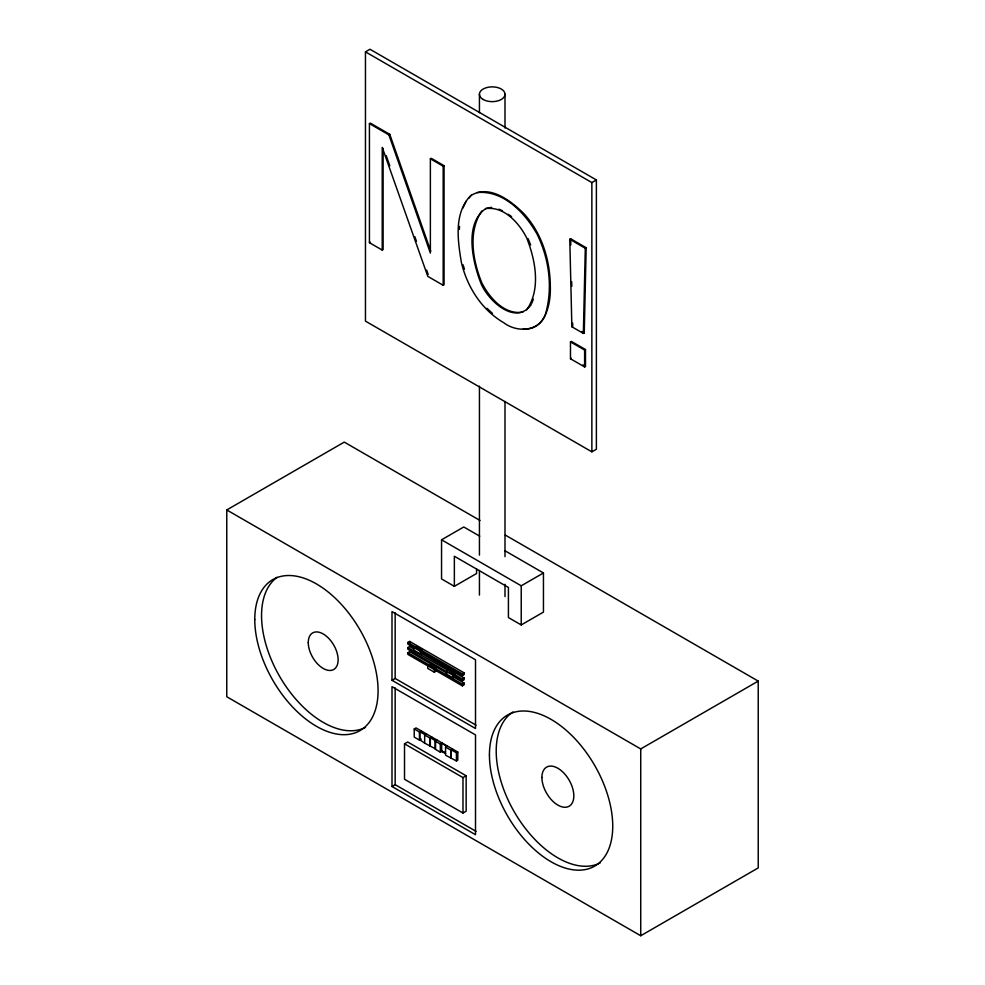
<?xml version="1.0" encoding="UTF-8"?>
<svg xmlns="http://www.w3.org/2000/svg" width="985" height="985" viewBox="0 0 985 985"><rect width="100%" height="100%" fill="white"/><g stroke="black" fill="none" stroke-linecap="round" stroke-linejoin="round"><path stroke-width="1.48" d="M583.354 333.41L585.299 248.245L586.173 247.74L570.66 238.776L569.786 239.281L571.866 326.774L583.354 333.41L584.24 332.905L586.173 247.74M459.355 229.394L459.539 226.353M531.789 303.22L533.39 299.169M462.962 208.02L466.213 201.112M481.8 210.987C467.592 231.82 472.862 260.914 481.874 282.966C489.545 297.864 504.431 315.2 522.949 312.11M526.667 309.844C541.171 289.171 535.384 259.991 526.704 237.927C519.058 222.967 503.975 205.853 485.543 208.672M531.26 304.574C515.648 326.331 488.104 300.696 481 283.471C472.689 262.219 463.541 223.078 486.418 208.167M468.848 198.145L471.483 195.19M365.46 51.86L369.978 49.25L596.381 179.959L596.381 449.222L591.862 451.832L365.46 321.122L365.46 51.86L591.862 182.57L596.381 179.959M383.116 148.427L383.116 249.574L382.229 250.079L369.424 242.692L369.424 123.605L370.298 123.1L389.764 134.329L430.74 251.138M369.424 123.605L388.878 134.846L389.764 134.329M388.878 134.846L430.371 253.083L430.371 158.794L431.245 158.29L444.063 165.689L444.063 284.763L443.176 285.268L427.81 276.391L382.229 147.393L382.229 250.079M430.371 158.794L443.176 166.194L444.063 165.689M369.424 242.692L370.298 242.175M505.33 535.089L758.228 681.103L758.228 867.908L640.73 935.75L226.772 696.752L226.772 509.947L344.27 442.105L480.04 520.486M571.866 326.774L572.741 326.269L572.667 323.203M570.475 341.894L571.362 341.389L585.484 349.54L585.484 366.42L584.61 366.925L570.475 358.762L570.475 341.894L584.61 350.044L585.484 349.54M570.475 358.762L571.362 358.257M476.58 568.985L476.58 573.504L454.356 586.334L441.551 578.934L441.551 539.805L463.775 526.975L479.707 536.172M422.269 650.334L415.682 646.529L413.885 647.576L413.885 650.186L420.46 653.978L422.269 652.932L422.269 650.334L420.46 651.368L407.852 644.165L407.852 642.454L409.662 641.42L464.169 672.89L464.169 674.59L462.359 675.636L422.269 652.489M454.836 674.245L448.261 670.44L446.451 671.487L446.451 674.097L453.038 677.902L454.836 676.855L454.836 674.245L453.038 675.291L407.852 649.275L407.852 647.564L409.662 646.529L413.651 648.832M441.551 539.805L521.225 585.804L543.449 572.975L543.449 612.104L521.225 624.933L508.42 617.546L508.42 587.454L454.356 556.242L454.356 586.334M428.29 666.18L407.852 654.385L407.852 652.686L409.662 651.639L446.882 673.124M391.993 680.29L475.509 728.518L475.509 659.802L391.993 611.587L391.993 680.29L395.157 678.468L476.026 725.157M427.749 665.811L429.558 664.764L436.146 668.556L436.146 671.167L434.336 672.213L427.749 668.409L427.749 665.811L434.336 669.603L436.146 668.556M407.852 642.454L462.359 673.925L464.169 672.89M454.836 674.7L462.359 679.034L464.169 678L464.169 679.699L462.359 680.746L454.836 676.399M407.852 652.686L462.359 684.156L464.169 683.11L464.169 684.809L462.359 685.855L436.146 670.723M421.26 739.07L419.45 740.117L414.229 737.1L414.229 728.962L416.039 727.927L457.791 752.035L457.791 760.161L456.437 760.949L445.552 755.187L445.552 747.049L447.35 746.002M414.229 728.962L419.45 731.978L421.26 730.932M404.515 743.823L407.679 742L466.151 775.761L466.151 811.197L462.987 813.019L404.515 779.258L404.515 743.823L462.987 777.584L466.151 775.761M430.334 745.879L430.334 737.74L435.555 740.757L435.555 748.895L424.67 743.133L424.67 734.995L426.48 733.948M424.67 734.995L429.891 738.011L431.689 736.965M424.67 743.133L419.893 739.858L419.893 731.72L425.114 734.736M442.13 751.136L444.74 752.651L442.13 751.124L440.332 752.171L435.111 749.154L435.111 741.015L436.909 739.981M435.111 741.015L440.332 744.032L442.13 742.986M445.552 747.049L450.773 750.065L452.571 749.019M391.993 786.486L475.509 834.714L475.509 734.921L391.993 686.693L391.993 786.486L395.157 784.663L476.026 831.352M451.216 757.933L451.216 749.807L456.437 752.811L457.791 752.035M226.772 509.947L640.73 748.932L758.228 681.103M487.735 207.97L491.675 207.367M477.183 192.531C503.569 190.105 525.005 212.871 537.022 234.048C548.731 257.725 552.794 285.687 546.232 311.42C542.033 331.329 517.962 333.607 503.778 322.735C481.727 309.943 467.21 286.992 461.399 262.515C457.742 240.672 453.679 213.154 470.608 195.707C489.25 183.986 510.513 200.46 523.638 213.388C541.848 233.076 550.196 260.126 550.307 286.598C550.96 303.749 545.444 330.775 523.183 328.965M498.89 209.165L502.399 210.815M569.786 239.281L585.299 248.245M581.679 331.428L584.24 332.905M582.911 364.93L585.484 366.42M504.936 550.738L543.449 572.975M421.629 653.437L464.169 678M407.852 647.564L448.261 670.44M449.579 671.659L453.531 673.937M453.531 676.966L464.169 683.11M446.907 746.261L441.686 743.256L441.686 751.383L445.602 753.648M508.149 214.274L511.584 216.626M486.935 308.305L492.5 313.427M528.095 238.678L530.644 244.994M386.182 155.593L389.764 165.739M414.857 236.757L416.396 241.103M426.64 270.087L428.167 274.433M463.135 264.879L464.427 269.188M570.66 238.776L570.808 244.92M571.682 281.759L571.792 286.364M640.73 748.932L640.73 935.75M591.862 182.57L591.862 451.832M584.61 350.044L584.61 366.925M521.225 585.804L521.225 624.933M504.997 94.252L504.997 128.05M504.997 401.498L504.997 556.66M504.997 584.314L504.997 596.602M479.436 94.252L479.436 112.696M479.436 386.145L479.436 555.121M479.436 570.487L479.436 595.063M462.987 777.584L462.987 813.019M462.359 673.925L462.359 675.636M462.359 679.034L462.359 680.746M462.359 684.156L462.359 685.855M456.437 752.811L456.437 760.949M453.038 675.291L453.038 677.902M450.773 750.065L450.773 758.191M443.176 166.194L443.176 285.268M440.332 744.032L440.332 752.171M434.336 669.603L434.336 672.213M429.891 738.011L429.891 746.137M420.46 651.368L420.46 653.978M419.45 731.978L419.45 740.117M409.662 641.42L409.662 643.119M395.157 612.805L395.157 678.468M395.157 687.936L395.157 784.663M365.509 727.386A87.185 50.334 60 0 1 280.245 677.458A87.185 50.334 60 0 1 277.154 577.272M600.185 862.872A87.185 50.334 60 0 1 514.269 811.849A87.185 50.334 60 0 1 513.025 711.933M483.179 99.473A12.78 7.375 0 0 0 504.566 96.161A12.78 7.375 0 0 0 488.905 87.123A12.78 7.375 0 0 0 483.179 99.473M254.77 619.516A87.185 50.334 60 0 0 347.249 734.551A87.185 50.334 60 0 0 347.249 611.254A87.185 50.334 60 0 0 254.77 619.516M489.434 754.99A87.185 50.334 60 0 0 581.913 870.038A87.185 50.334 60 0 0 581.913 746.741A87.185 50.334 60 0 0 489.434 754.99M541.91 777.461A22.569 13.027 60 0 0 565.846 807.244A22.569 13.027 60 0 0 565.846 775.33A22.569 13.027 60 0 0 541.91 777.461M308.256 642.565A21.128 12.202 60 0 0 330.664 670.44A21.128 12.202 60 0 0 330.664 640.57A21.128 12.202 60 0 0 308.256 642.565"/></g></svg>
